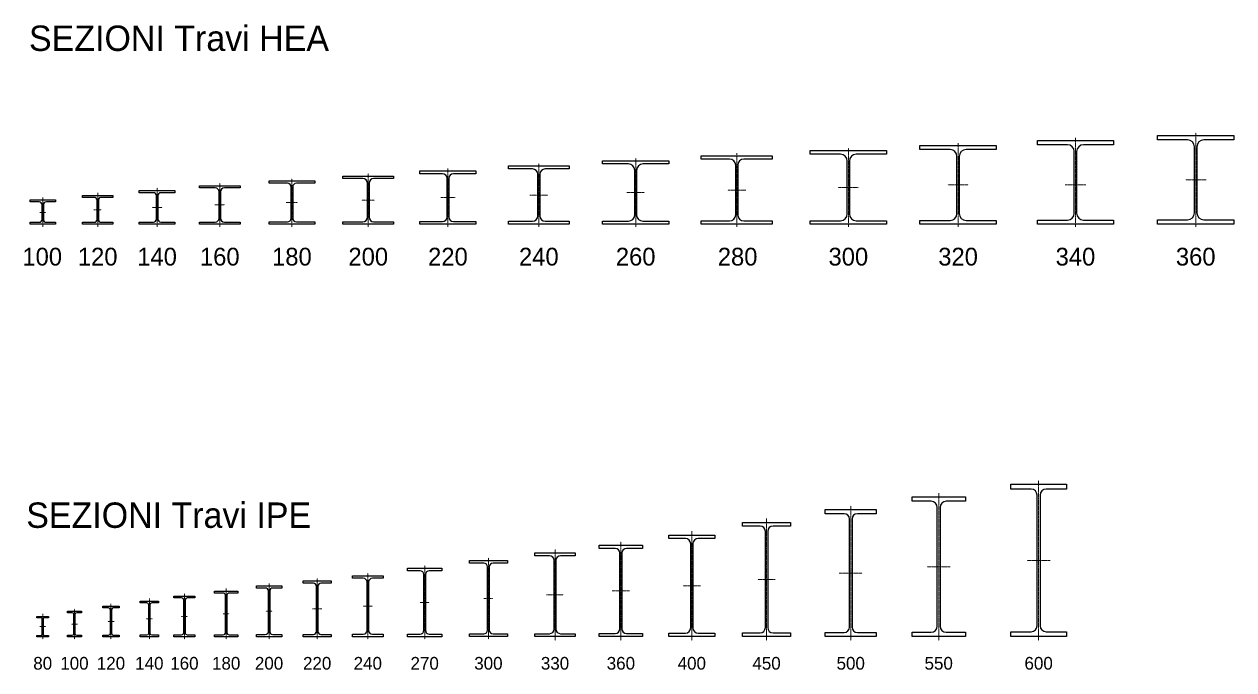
# Model space of a CAD drawing. Header units: millimetres. Extents: x -6949 to 305728, y -55091 to 76684.
# Drawn here: x -6949 to -2186, y -47443 to -44901 of the extents above; entities that cross this region are included whole.
import ezdxf
from ezdxf.enums import TextEntityAlignment as Align

# ---------------------------------------------------------------- set-up
doc = ezdxf.new("R2010")
doc.units = ezdxf.units.MM
doc.linetypes.add('TRATTO-PUNTO', pattern=[1, 0.5, -0.25, 0, -0.25])
doc.layers.add('PROIEZIONI finissime - fine lines', color=251, linetype='Continuous', lineweight=9)
doc.layers.add('SEZIONI acciaio - Steel sections', color=220, linetype='Continuous', lineweight=25)
doc.layers.add('SCRITTE - txt', color=252, linetype='Continuous')

msp = doc.modelspace()

# ---------------------------------------------------------------- linework, layer by layer
at = {"layer": 'PROIEZIONI finissime - fine lines', "linetype": 'TRATTO-PUNTO', "ltscale": 0.06}
for p, q in [((-2336.415, -45698.8984), (-2336.415, -45328.8984)), ((-3704.1842, -45698.8984), (-3704.1842, -45388.8984)), ((-3272.1138, -45698.8984), (-3272.1138, -45368.8984)), ((-2809.9136, -45698.8984), (-2809.9136, -45348.8984)), ((-4541.6027, -45698.8984), (-4541.6027, -45428.8984)), ((-4143.7211, -45698.8984), (-4143.7211, -45408.8984)), ((-5280.8152, -45698.8984), (-5280.8152, -45468.8984)), ((-4922.9351, -45698.8984), (-4922.9351, -45448.8984)), ((-6179.2431, -45698.8984), (-6179.2431, -45526.8984)), ((-5895.165, -45698.8984), (-5895.165, -45507.8984)), ((-5594.5393, -45698.8984), (-5594.5393, -45488.8984)), ((-2377.165, -45513.8984), (-2295.665, -45513.8984)), ((-6659.8788, -45698.8984), (-6659.8788, -45564.8984)), ((-6426.064, -45698.8984), (-6426.064, -45545.8984)), ((-4957.9351, -45573.8984), (-4887.9351, -45573.8984)), ((-4576.6027, -45563.8984), (-4506.6027, -45563.8984)), ((-4178.9711, -45553.8984), (-4108.4711, -45553.8984)), ((-3744.1842, -45543.8984), (-3664.1842, -45543.8984)), ((-3312.3638, -45533.8984), (-3231.8638, -45533.8984)), ((-2850.4136, -45533.8984), (-2769.4136, -45533.8984)), ((-6876.438, -45698.8984), (-6876.438, -45582.8984)), ((-6446.064, -45622.3984), (-6406.064, -45622.3984)), ((-6199.2431, -45612.8984), (-6159.2431, -45612.8984)), ((-5917.165, -45603.3984), (-5873.165, -45603.3984)), ((-5619.5393, -45593.8984), (-5569.5393, -45593.8984)), ((-5308.8152, -45583.8984), (-5252.8152, -45583.8984)), ((-6888.338, -45642.8984), (-6864.538, -45642.8984)), ((-6674.8788, -45631.8984), (-6644.8788, -45631.8984)), ((-2954.8685, -47327.6869), (-2954.8685, -46697.6869)), ((-3348.4215, -47327.6869), (-3348.4215, -46747.6869)), ((-3694.8376, -47327.6869), (-3694.8376, -46797.6869)), ((-4026.3008, -47327.6869), (-4026.3008, -46847.6869)), ((-4320.5301, -47327.6869), (-4320.5301, -46897.6869)), ((-4599.808, -47327.6869), (-4599.808, -46937.6869)), ((-5121.4607, -47322.6869), (-5121.4607, -47002.6869)), ((-4859.1815, -47327.6869), (-4859.1815, -46967.6869)), ((-5372.3922, -47323.0869), (-5372.3922, -47033.0869)), ((-3393.5215, -47037.6869), (-3303.3215, -47037.6869)), ((-2999.9685, -47012.6869), (-2909.7685, -47012.6869)), ((-5985.1553, -47323.0869), (-5985.1553, -47103.0869)), ((-5795.7364, -47323.0869), (-5795.7364, -47083.0869)), ((-5596.3175, -47323.0869), (-5596.3175, -47063.0869)), ((-4060.0508, -47087.6869), (-3992.5508, -47087.6869)), ((-3739.9376, -47062.6869), (-3649.7376, -47062.6869)), ((-6318.5311, -47323.0869), (-6318.5311, -47143.0869)), ((-6154.0041, -47323.0869), (-6154.0041, -47123.0869)), ((-4892.9315, -47147.6869), (-4825.4315, -47147.6869)), ((-4633.558, -47132.6869), (-4566.058, -47132.6869)), ((-4354.2801, -47112.6869), (-4286.7801, -47112.6869)), ((-6607.6958, -47323.0869), (-6607.6958, -47183.0869)), ((-6456.4893, -47323.0869), (-6456.4893, -47163.0869)), ((-5614.2675, -47193.0869), (-5578.3675, -47193.0869)), ((-5390.3422, -47178.0869), (-5354.4422, -47178.0869)), ((-5139.4107, -47162.6869), (-5103.5107, -47162.6869)), ((-6876.438, -47323.0869), (-6876.438, -47223.0869)), ((-6751.4603, -47323.0869), (-6751.4603, -47203.0869)), ((-6468.6893, -47243.0869), (-6444.2893, -47243.0869)), ((-6330.7311, -47233.0869), (-6306.3311, -47233.0869)), ((-6166.2041, -47223.0869), (-6141.8041, -47223.0869)), ((-5997.3553, -47213.0869), (-5972.9553, -47213.0869)), ((-5813.6864, -47203.0869), (-5777.7864, -47203.0869)), ((-6888.338, -47273.0869), (-6864.538, -47273.0869)), ((-6763.3603, -47263.0869), (-6739.5603, -47263.0869)), ((-6619.8958, -47253.0869), (-6595.4958, -47253.0869))]:
    msp.add_line(p, q, dxfattribs=at)
at = {"layer": 'SEZIONI acciaio - Steel sections'}
msp.add_line((-3124.8203, -45688.8984), (-3422.1138, -45688.8984), dxfattribs=at)
for points in [[(-2486.415, -45356.3984), (-2486.415, -45338.8984), (-2186.415, -45338.8984), (-2186.415, -45356.3984), (-2304.415, -45356.3984, 0.414213562), (-2331.415, -45383.3984), (-2331.415, -45644.3984, 0.414213562), (-2304.415, -45671.3984), (-2186.415, -45671.3984), (-2186.415, -45688.8984), (-2486.415, -45688.8984), (-2486.415, -45671.3984), (-2368.415, -45671.3984, 0.414213562), (-2341.415, -45644.3984), (-2341.415, -45383.3984, 0.414213562), (-2368.415, -45356.3984)], [(-3422.1138, -45394.3984), (-3422.1138, -45378.8984), (-3122.1138, -45378.8984), (-3122.1138, -45394.3984), (-3240.6138, -45394.3984, 0.414213562), (-3267.6138, -45421.3984), (-3267.6138, -45646.3984, 0.414213562), (-3240.6138, -45673.3984), (-3122.1138, -45673.3984), (-3122.1138, -45688.8984), (-3422.1138, -45688.8984), (-3422.1138, -45673.3984), (-3303.6138, -45673.3984, 0.414213562), (-3276.6138, -45646.3984), (-3276.6138, -45421.3984, 0.414213562), (-3303.6138, -45394.3984)], [(-2959.9136, -45375.3984), (-2959.9136, -45358.8984), (-2659.9136, -45358.8984), (-2659.9136, -45375.3984), (-2778.1636, -45375.3984, 0.414213562), (-2805.1636, -45402.3984), (-2805.1636, -45645.3984, 0.414213562), (-2778.1636, -45672.3984), (-2659.9136, -45672.3984), (-2659.9136, -45688.8984), (-2959.9136, -45688.8984), (-2959.9136, -45672.3984), (-2841.6636, -45672.3984, 0.414213562), (-2814.6636, -45645.3984), (-2814.6636, -45402.3984, 0.414213562), (-2841.6636, -45375.3984)], [(-4283.7211, -45418.8984), (-4003.7211, -45418.8984), (-4003.7211, -45431.8984), (-4115.7211, -45431.8984, 0.414213562), (-4139.7211, -45455.8984), (-4139.7211, -45651.8984, 0.414213562), (-4115.7211, -45675.8984), (-4003.7211, -45675.8984), (-4003.7211, -45688.8984), (-4283.7211, -45688.8984), (-4283.7211, -45675.8984), (-4171.7211, -45675.8984, 0.414213562), (-4147.7211, -45651.8984), (-4147.7211, -45455.8984, 0.414213562), (-4171.7211, -45431.8984), (-4283.7211, -45431.8984)], [(-3854.1842, -45412.8984), (-3854.1842, -45398.8984), (-3554.1842, -45398.8984), (-3554.1842, -45412.8984), (-3672.9342, -45412.8984, 0.414213562), (-3699.9342, -45439.8984), (-3699.9342, -45647.8984, 0.414213562), (-3672.9342, -45674.8984), (-3554.1842, -45674.8984), (-3554.1842, -45688.8984), (-3854.1842, -45688.8984), (-3854.1842, -45674.8984), (-3735.4342, -45674.8984, 0.414213562), (-3708.4342, -45647.8984), (-3708.4342, -45439.8984, 0.414213562), (-3735.4342, -45412.8984)], [(-5390.8152, -45478.8984), (-5170.8152, -45478.8984), (-5170.8152, -45489.8984), (-5259.3152, -45489.8984, 0.414213562), (-5277.3152, -45507.8984), (-5277.3152, -45659.8984, 0.414213562), (-5259.3152, -45677.8984), (-5170.8152, -45677.8984), (-5170.8152, -45688.8984), (-5390.8152, -45688.8984), (-5390.8152, -45677.8984), (-5302.3152, -45677.8984, 0.414213562), (-5284.3152, -45659.8984), (-5284.3152, -45507.8984, 0.414213562), (-5302.3152, -45489.8984), (-5390.8152, -45489.8984)], [(-5042.9351, -45458.8984), (-4802.9351, -45458.8984), (-4802.9351, -45470.8984), (-4898.1851, -45470.8984, 0.414213562), (-4919.1851, -45491.8984), (-4919.1851, -45655.8984, 0.414213562), (-4898.1851, -45676.8984), (-4802.9351, -45676.8984), (-4802.9351, -45688.8984), (-5042.9351, -45688.8984), (-5042.9351, -45676.8984), (-4947.6851, -45676.8984, 0.414213562), (-4926.6851, -45655.8984), (-4926.6851, -45491.8984, 0.414213562), (-4947.6851, -45470.8984), (-5042.9351, -45470.8984)], [(-4671.6027, -45438.8984), (-4411.6027, -45438.8984), (-4411.6027, -45451.3984), (-4513.8527, -45451.3984, 0.414213562), (-4537.8527, -45475.3984), (-4537.8527, -45652.3984, 0.414213562), (-4513.8527, -45676.3984), (-4411.6027, -45676.3984), (-4411.6027, -45688.8984), (-4671.6027, -45688.8984), (-4671.6027, -45676.3984), (-4569.3527, -45676.3984, 0.414213562), (-4545.3527, -45652.3984), (-4545.3527, -45475.3984, 0.414213562), (-4569.3527, -45451.3984), (-4671.6027, -45451.3984)], [(-5985.165, -45527.3984), (-5985.165, -45517.8984), (-5805.165, -45517.8984), (-5805.165, -45527.3984), (-5877.165, -45527.3984, 0.414213562), (-5892.165, -45542.3984), (-5892.165, -45664.3984, 0.414213562), (-5877.165, -45679.3984), (-5805.165, -45679.3984), (-5805.165, -45688.8984), (-5985.165, -45688.8984), (-5985.165, -45679.3984), (-5913.165, -45679.3984, 0.414213562), (-5898.165, -45664.3984), (-5898.165, -45542.3984, 0.414213562), (-5913.165, -45527.3984)], [(-5694.5393, -45498.8984), (-5494.5393, -45498.8984), (-5494.5393, -45508.8984), (-5573.2893, -45508.8984, 0.414213562), (-5591.2893, -45526.8984), (-5591.2893, -45660.8984, 0.414213562), (-5573.2893, -45678.8984), (-5494.5393, -45678.8984), (-5494.5393, -45688.8984), (-5694.5393, -45688.8984), (-5694.5393, -45678.8984), (-5615.7893, -45678.8984, 0.414213562), (-5597.7893, -45660.8984), (-5597.7893, -45526.8984, 0.414213562), (-5615.7893, -45508.8984), (-5694.5393, -45508.8984)], [(-6719.8788, -45574.8984), (-6599.8788, -45574.8984), (-6599.8788, -45582.8984), (-6645.3788, -45582.8984, 0.414213562), (-6657.3788, -45594.8984), (-6657.3788, -45668.8984, 0.414213562), (-6645.3788, -45680.8984), (-6599.8788, -45680.8984), (-6599.8788, -45688.8984), (-6719.8788, -45688.8984), (-6719.8788, -45680.8984), (-6674.3788, -45680.8984, 0.414213562), (-6662.3788, -45668.8984), (-6662.3788, -45594.8984, 0.414213562), (-6674.3788, -45582.8984), (-6719.8788, -45582.8984)], [(-6496.064, -45555.8984), (-6356.064, -45555.8984), (-6356.064, -45564.3984), (-6411.314, -45564.3984, 0.414213562), (-6423.314, -45576.3984), (-6423.314, -45668.3984, 0.414213562), (-6411.314, -45680.3984), (-6356.064, -45680.3984), (-6356.064, -45688.8984), (-6496.064, -45688.8984), (-6496.064, -45680.3984), (-6440.814, -45680.3984, 0.414213562), (-6428.814, -45668.3984), (-6428.814, -45576.3984, 0.414213562), (-6440.814, -45564.3984), (-6496.064, -45564.3984)], [(-6259.2431, -45545.8984), (-6259.2431, -45536.8984), (-6099.2431, -45536.8984), (-6099.2431, -45545.8984), (-6161.2431, -45545.8984, 0.414213562), (-6176.2431, -45560.8984), (-6176.2431, -45664.8984, 0.414213562), (-6161.2431, -45679.8984), (-6099.2431, -45679.8984), (-6099.2431, -45688.8984), (-6259.2431, -45688.8984), (-6259.2431, -45679.8984), (-6197.2431, -45679.8984, 0.414213562), (-6182.2431, -45664.8984), (-6182.2431, -45560.8984, 0.414213562), (-6197.2431, -45545.8984)], [(-6926.438, -45592.8984), (-6826.438, -45592.8984), (-6826.438, -45600.8984), (-6861.938, -45600.8984, 0.414213562), (-6873.938, -45612.8984), (-6873.938, -45668.8984, 0.414213562), (-6861.938, -45680.8984), (-6826.438, -45680.8984), (-6826.438, -45688.8984), (-6926.438, -45688.8984), (-6926.438, -45680.8984), (-6890.938, -45680.8984, 0.414213562), (-6878.938, -45668.8984), (-6878.938, -45612.8984, 0.414213562), (-6890.938, -45600.8984), (-6926.438, -45600.8984)], [(-3064.8685, -46712.6869), (-2844.8685, -46712.6869), (-2844.8685, -46731.6869), (-2924.8685, -46731.6869, 0.414213562), (-2948.8685, -46755.6869), (-2948.8685, -47269.6869, 0.414213562), (-2924.8685, -47293.6869), (-2844.8685, -47293.6869), (-2844.8685, -47312.6869), (-3064.8685, -47312.6869), (-3064.8685, -47293.6869), (-2984.8685, -47293.6869, 0.414213562), (-2960.8685, -47269.6869), (-2960.8685, -46755.6869, 0.414213562), (-2984.8685, -46731.6869), (-3064.8685, -46731.6869)], [(-3453.4215, -46762.6869), (-3243.4215, -46762.6869), (-3243.4215, -46779.8869), (-3318.8715, -46779.8869, 0.414213562), (-3342.8715, -46803.8869), (-3342.8715, -47271.4869, 0.414213562), (-3318.8715, -47295.4869), (-3243.4215, -47295.4869), (-3243.4215, -47312.6869), (-3453.4215, -47312.6869), (-3453.4215, -47295.4869), (-3377.9715, -47295.4869, 0.414213562), (-3353.9715, -47271.4869), (-3353.9715, -46803.8869, 0.414213562), (-3377.9715, -46779.8869), (-3453.4215, -46779.8869)], [(-3794.8376, -46812.6869), (-3594.8376, -46812.6869), (-3594.8376, -46828.6869), (-3668.7376, -46828.6869, 0.414213562), (-3689.7376, -46849.6869), (-3689.7376, -47275.6869, 0.414213562), (-3668.7376, -47296.6869), (-3594.8376, -47296.6869), (-3594.8376, -47312.6869), (-3794.8376, -47312.6869), (-3794.8376, -47296.6869), (-3720.9376, -47296.6869, 0.414213562), (-3699.9376, -47275.6869), (-3699.9376, -46849.6869, 0.414213562), (-3720.9376, -46828.6869), (-3794.8376, -46828.6869)], [(-4121.3008, -46862.6869), (-3931.3008, -46862.6869), (-3931.3008, -46877.2869), (-4000.6008, -46877.2869, 0.414213562), (-4021.6008, -46898.2869), (-4021.6008, -47277.0869, 0.414213562), (-4000.6008, -47298.0869), (-3931.3008, -47298.0869), (-3931.3008, -47312.6869), (-4121.3008, -47312.6869), (-4121.3008, -47298.0869), (-4052.0008, -47298.0869, 0.414213562), (-4031.0008, -47277.0869), (-4031.0008, -46898.2869, 0.414213562), (-4052.0008, -46877.2869), (-4121.3008, -46877.2869)], [(-4410.5301, -46912.6869), (-4230.5301, -46912.6869), (-4230.5301, -46926.1869), (-4295.2301, -46926.1869, 0.414213562), (-4316.2301, -46947.1869), (-4316.2301, -47278.1869, 0.414213562), (-4295.2301, -47299.1869), (-4230.5301, -47299.1869), (-4230.5301, -47312.6869), (-4410.5301, -47312.6869), (-4410.5301, -47299.1869), (-4345.8301, -47299.1869, 0.414213562), (-4324.8301, -47278.1869), (-4324.8301, -46947.1869, 0.414213562), (-4345.8301, -46926.1869), (-4410.5301, -46926.1869)], [(-4684.808, -46952.6869), (-4514.808, -46952.6869), (-4514.808, -46965.3869), (-4577.808, -46965.3869, 0.414213562), (-4595.808, -46983.3869), (-4595.808, -47281.9869, 0.414213562), (-4577.808, -47299.9869), (-4514.808, -47299.9869), (-4514.808, -47312.6869), (-4684.808, -47312.6869), (-4684.808, -47299.9869), (-4621.808, -47299.9869, 0.414213562), (-4603.808, -47281.9869), (-4603.808, -46983.3869, 0.414213562), (-4621.808, -46965.3869), (-4684.808, -46965.3869)], [(-4939.1815, -46982.6869), (-4779.1815, -46982.6869), (-4779.1815, -46994.1869), (-4837.4315, -46994.1869, 0.414213562), (-4855.4315, -47012.1869), (-4855.4315, -47283.1869, 0.414213562), (-4837.4315, -47301.1869), (-4779.1815, -47301.1869), (-4779.1815, -47312.6869), (-4939.1815, -47312.6869), (-4939.1815, -47301.1869), (-4880.9315, -47301.1869, 0.414213562), (-4862.9315, -47283.1869), (-4862.9315, -47012.1869, 0.414213562), (-4880.9315, -46994.1869), (-4939.1815, -46994.1869)], [(-5439.8922, -47043.0869), (-5304.8922, -47043.0869), (-5304.8922, -47053.2869), (-5354.0922, -47053.2869, 0.414213562), (-5369.0922, -47068.2869), (-5369.0922, -47287.8869, 0.414213562), (-5354.0922, -47302.8869), (-5304.8922, -47302.8869), (-5304.8922, -47313.0869), (-5439.8922, -47313.0869), (-5439.8922, -47302.8869), (-5390.6922, -47302.8869, 0.414213562), (-5375.6922, -47287.8869), (-5375.6922, -47068.2869, 0.414213562), (-5390.6922, -47053.2869), (-5439.8922, -47053.2869)], [(-5196.4607, -47012.6869), (-5046.4607, -47012.6869), (-5046.4607, -47023.3869), (-5102.9107, -47023.3869, 0.414213562), (-5117.9107, -47038.3869), (-5117.9107, -47286.9869, 0.414213562), (-5102.9107, -47301.9869), (-5046.4607, -47301.9869), (-5046.4607, -47312.6869), (-5196.4607, -47312.6869), (-5196.4607, -47301.9869), (-5140.0107, -47301.9869, 0.414213562), (-5125.0107, -47286.9869), (-5125.0107, -47038.3869, 0.414213562), (-5140.0107, -47023.3869), (-5196.4607, -47023.3869)], [(-5850.7364, -47093.0869), (-5740.7364, -47093.0869), (-5740.7364, -47102.2869), (-5780.7864, -47102.2869, 0.414213562), (-5792.7864, -47114.2869), (-5792.7864, -47291.8869, 0.414213562), (-5780.7864, -47303.8869), (-5740.7364, -47303.8869), (-5740.7364, -47313.0869), (-5850.7364, -47313.0869), (-5850.7364, -47303.8869), (-5810.6864, -47303.8869, 0.414213562), (-5798.6864, -47291.8869), (-5798.6864, -47114.2869, 0.414213562), (-5810.6864, -47102.2869), (-5850.7364, -47102.2869)], [(-5656.3175, -47073.0869), (-5536.3175, -47073.0869), (-5536.3175, -47082.8869), (-5578.2175, -47082.8869, 0.414213562), (-5593.2175, -47097.8869), (-5593.2175, -47288.2869, 0.414213562), (-5578.2175, -47303.2869), (-5536.3175, -47303.2869), (-5536.3175, -47313.0869), (-5656.3175, -47313.0869), (-5656.3175, -47303.2869), (-5614.4175, -47303.2869, 0.414213562), (-5599.4175, -47288.2869), (-5599.4175, -47097.8869, 0.414213562), (-5614.4175, -47082.8869), (-5656.3175, -47082.8869)], [(-6199.5041, -47133.0869), (-6108.5041, -47133.0869), (-6108.5041, -47141.0869), (-6142.3541, -47141.0869, 0.414213562), (-6151.3541, -47150.0869), (-6151.3541, -47296.0869, 0.414213562), (-6142.3541, -47305.0869), (-6108.5041, -47305.0869), (-6108.5041, -47313.0869), (-6199.5041, -47313.0869), (-6199.5041, -47305.0869), (-6165.6541, -47305.0869, 0.414213562), (-6156.6541, -47296.0869), (-6156.6541, -47150.0869, 0.414213562), (-6165.6541, -47141.0869), (-6199.5041, -47141.0869)], [(-6035.1553, -47113.0869), (-5935.1553, -47113.0869), (-5935.1553, -47121.5869), (-5970.3553, -47121.5869, 0.414213562), (-5982.3553, -47133.5869), (-5982.3553, -47292.5869, 0.414213562), (-5970.3553, -47304.5869), (-5935.1553, -47304.5869), (-5935.1553, -47313.0869), (-6035.1553, -47313.0869), (-6035.1553, -47304.5869), (-5999.9553, -47304.5869, 0.414213562), (-5987.9553, -47292.5869), (-5987.9553, -47133.5869, 0.414213562), (-5999.9553, -47121.5869), (-6035.1553, -47121.5869)], [(-6639.6958, -47193.0869), (-6575.6958, -47193.0869), (-6575.6958, -47199.3869), (-6598.4958, -47199.3869, 0.414213562), (-6605.4958, -47206.3869), (-6605.4958, -47299.7869, 0.414213562), (-6598.4958, -47306.7869), (-6575.6958, -47306.7869), (-6575.6958, -47313.0869), (-6639.6958, -47313.0869), (-6639.6958, -47306.7869), (-6616.8958, -47306.7869, 0.414213562), (-6609.8958, -47299.7869), (-6609.8958, -47206.3869, 0.414213562), (-6616.8958, -47199.3869), (-6639.6958, -47199.3869)], [(-6492.9893, -47173.0869), (-6419.9893, -47173.0869), (-6419.9893, -47179.9869), (-6447.1393, -47179.9869, 0.414213562), (-6454.1393, -47186.9869), (-6454.1393, -47299.1869, 0.414213562), (-6447.1393, -47306.1869), (-6419.9893, -47306.1869), (-6419.9893, -47313.0869), (-6492.9893, -47313.0869), (-6492.9893, -47306.1869), (-6465.8393, -47306.1869, 0.414213562), (-6458.8393, -47299.1869), (-6458.8393, -47186.9869, 0.414213562), (-6465.8393, -47179.9869), (-6492.9893, -47179.9869)], [(-6359.5311, -47153.0869), (-6277.5311, -47153.0869), (-6277.5311, -47160.4869), (-6307.0311, -47160.4869, 0.414213562), (-6316.0311, -47169.4869), (-6316.0311, -47296.6869, 0.414213562), (-6307.0311, -47305.6869), (-6277.5311, -47305.6869), (-6277.5311, -47313.0869), (-6359.5311, -47313.0869), (-6359.5311, -47305.6869), (-6330.0311, -47305.6869, 0.414213562), (-6321.0311, -47296.6869), (-6321.0311, -47169.4869, 0.414213562), (-6330.0311, -47160.4869), (-6359.5311, -47160.4869)], [(-6899.438, -47238.2869), (-6899.438, -47233.0869), (-6853.438, -47233.0869), (-6853.438, -47238.2869), (-6869.538, -47238.2869, 0.414213562), (-6874.538, -47243.2869), (-6874.538, -47302.8869, 0.414213562), (-6869.538, -47307.8869), (-6853.438, -47307.8869), (-6853.438, -47313.0869), (-6899.438, -47313.0869), (-6899.438, -47307.8869), (-6883.338, -47307.8869, 0.414213562), (-6878.338, -47302.8869), (-6878.338, -47243.2869, 0.414213562), (-6883.338, -47238.2869)], [(-6778.9603, -47218.7869), (-6778.9603, -47213.0869), (-6723.9603, -47213.0869), (-6723.9603, -47218.7869), (-6742.4103, -47218.7869, 0.414213562), (-6749.4103, -47225.7869), (-6749.4103, -47300.3869, 0.414213562), (-6742.4103, -47307.3869), (-6723.9603, -47307.3869), (-6723.9603, -47313.0869), (-6778.9603, -47313.0869), (-6778.9603, -47307.3869), (-6760.5103, -47307.3869, 0.414213562), (-6753.5103, -47300.3869), (-6753.5103, -47225.7869, 0.414213562), (-6760.5103, -47218.7869)]]:
    msp.add_lwpolyline(points, format="xyb", close=True, dxfattribs=at)

# ---------------------------------------------------------------- texts
at = {"layer": 'SCRITTE - txt'}
for s, p in [('SEZIONI Travi HEA', (-5749.0546, -45006.1405)), ('SEZIONI Travi IPE', (-5819.35, -46884.4454))]:
    msp.add_text(s, height=100, dxfattribs=at).set_placement(p, align=Align.RIGHT)
for s, height, p in [('100', 70, (-6878.3533, -45851.2678)), ('120', 70, (-6659.8788, -45851.2678)), ('140', 70, (-6426.064, -45851.2678)), ('160', 70, (-6179.2431, -45851.2678)), ('180', 70, (-5895.165, -45851.2678)), ('200', 70, (-5594.5393, -45851.2678)), ('220', 70, (-5280.8152, -45851.2678)), ('240', 70, (-4922.9351, -45851.2678)), ('260', 70, (-4541.6027, -45851.2678)), ('280', 70, (-4140.1356, -45851.2678)), ('300', 70, (-3704.1842, -45851.2678)), ('320', 70, (-3272.1138, -45851.2678)), ('340', 70, (-2809.9136, -45851.2678)), ('360', 70, (-2336.415, -45851.2678)), ('80', 50, (-6876.438, -47442.7407)), ('100', 50, (-6751.4603, -47442.7407)), ('120', 50, (-6607.6958, -47442.7407)), ('140', 50, (-6456.4893, -47442.7407)), ('160', 50, (-6318.5311, -47442.7407)), ('180', 50, (-6154.0041, -47442.7407)), ('200', 50, (-5985.1553, -47442.7407)), ('220', 50, (-5795.7364, -47442.7407)), ('240', 50, (-5596.3175, -47442.7407)), ('270', 50, (-5372.3922, -47442.7407)), ('300', 50, (-5121.4607, -47442.7407)), ('330', 50, (-4859.1815, -47442.7407)), ('360', 50, (-4599.808, -47442.7407)), ('400', 50, (-4320.5301, -47442.7407)), ('450', 50, (-4026.3008, -47442.7407)), ('500', 50, (-3694.8376, -47442.7407)), ('550', 50, (-3348.4215, -47442.7407)), ('600', 50, (-2954.8685, -47442.7407))]:
    msp.add_text(s, height=height, dxfattribs=at).set_placement(p, align=Align.CENTER)

doc.saveas('drawing.dxf')
